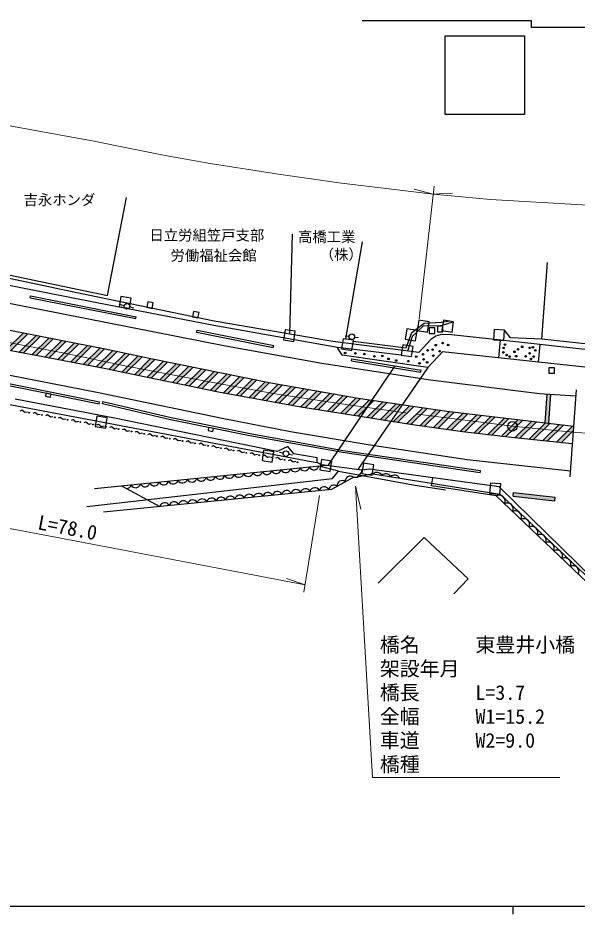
# Model space of a CAD drawing. Units: millimetres at full size, sheet at 1:1000; details may follow other scales. Extents: x 40000 to 680000, y 20000 to 380000.
# Drawn here: x 205903 to 276076, y 204000 to 316407 of the extents above; entities that cross this region are included whole.
import ezdxf
from ezdxf.enums import TextEntityAlignment as Align

# ---------------------------------------------------------------- set-up
doc = ezdxf.new("R2010")
doc.units = ezdxf.units.MM
doc.header["$LTSCALE"] = 1000
doc.linetypes.add('CHAIN', pattern=[18.5, 12, -1.5, 3.5, -1.5])
for name, color, linetype, lineweight in [('M-BGD', 7, 'Continuous', 25), ('M-BMK', 2, 'CHAIN', 13), ('M-BMK-SRVR', 3, 'Continuous', 25), ('M-STR-HTXT', 7, 'Continuous', 13), ('M-STR-STRC', 7, 'Continuous', 25), ('M-TTL-BAND', 7, 'Continuous', 25)]:
    doc.layers.add(name, color=color, linetype=linetype, lineweight=lineweight)
doc.layers.add('M-BMK-HTXT', color=7, linetype='Continuous')
doc.styles.add('ＭＳ ゴシック', font='')
doc.styles.get('ＭＳ ゴシック').set_extended_font_data('MS Gothic')

msp = doc.modelspace()

# ---------------------------------------------------------------- hatches: boundary and pattern name
at = {"layer": 'M-STR-STRC'}
for points in [[(207132, 276797), (206597, 276901), (204424, 274762), (204961, 274660)], [(208737, 276482), (208202, 276587), (206037, 274456), (206575, 274354)], [(210342, 276168), (209807, 276272), (207651, 274151), (208189, 274049)], [(211947, 275853), (211412, 275958), (209265, 273845), (209803, 273743)], [(213552, 275539), (213017, 275643), (210879, 273539), (211417, 273437)], [(215157, 275224), (214622, 275329), (212492, 273233), (213030, 273131)], [(216762, 274910), (216227, 275014), (214106, 272927), (214644, 272825)], [(218345, 274574), (217817, 274686), (215720, 272622), (216258, 272520)], [(219926, 274236), (219399, 274349), (217329, 272311), (217861, 272203)], [(221508, 273899), (220981, 274011), (218924, 271987), (219456, 271879)], [(223095, 273566), (222562, 273674), (220515, 271659), (221045, 271549)], [(224693, 273245), (224160, 273352), (222104, 271329), (222634, 271219)], [(226291, 272924), (225758, 273031), (223693, 270998), (224223, 270888)], [(227888, 272602), (227356, 272709), (225282, 270668), (225812, 270558)], [(229486, 272281), (228954, 272388), (226871, 270338), (227401, 270228)], [(231084, 271959), (230552, 272066), (228460, 270008), (228990, 269897)], [(232682, 271638), (232149, 271745), (230049, 269677), (230578, 269567)], [(234280, 271316), (233747, 271423), (231649, 269359), (232190, 269259)], [(235878, 270995), (235345, 271102), (233272, 269061), (233812, 268962)], [(237476, 270673), (236943, 270781), (234894, 268763), (235434, 268664)], [(239105, 270383), (238561, 270478), (236516, 268466), (237057, 268367)], [(240738, 270096), (240194, 270192), (238138, 268168), (238679, 268069)], [(242371, 269809), (241827, 269905), (239760, 267871), (240301, 267771)], [(244004, 269522), (243460, 269618), (241382, 267573), (241428, 267565), (241936, 267486)], [(245637, 269236), (245093, 269331), (243045, 267315), (243600, 267230)], [(247270, 268949), (246726, 269045), (244709, 267059), (245263, 266974)], [(248910, 268669), (248622, 268712), (248359, 268758), (246373, 266803), (246927, 266717)], [(272783, 269212), (272334, 269243), (272081, 265627), (272529, 265575)], [(250582, 268421), (250025, 268503), (248035, 266545), (248587, 266456)], [(252255, 268172), (251697, 268255), (249689, 266279), (250241, 266190)], [(253927, 267924), (253370, 268007), (251344, 266013), (251895, 265924)], [(255599, 267676), (255042, 267759), (252998, 265747), (253549, 265658)], [(257271, 267428), (256714, 267510), (254652, 265481), (255181, 265396), (255204, 265393)], [(258944, 267179), (258386, 267262), (256330, 265238), (256893, 265160)], [(260642, 266957), (260068, 267023), (258018, 265005), (258581, 264928)], [(262363, 266757), (261789, 266823), (259707, 264773), (260270, 264696)], [(264084, 266556), (263511, 266623), (261395, 264541), (261682, 264502), (261963, 264468)], [(265805, 266356), (265232, 266423), (263107, 264332), (263679, 264263)], [(267526, 266156), (266953, 266223), (264823, 264127), (265396, 264059)], [(269248, 265956), (268674, 266023), (266540, 263922), (267112, 263854)], [(270969, 265756), (270395, 265823), (268262, 263723), (268842, 263663)], [(272690, 265556), (272116, 265622), (270002, 263542), (270582, 263481)], [(274411, 265356), (273837, 265422), (271743, 263360), (272323, 263300)], [(275585, 264617), (275626, 265214), (275558, 265222), (273483, 263179), (274063, 263119)], [(268090, 256873), (268041, 256425), (273271, 255849), (273321, 256296)]]:
    msp.add_hatch(color=256, dxfattribs=at).paths.add_polyline_path(points)

# ---------------------------------------------------------------- linework, layer by layer
at = {"layer": 'M-BGD'}
for p, q in [((270366, 316023), (249086, 316023)), ((270366, 315191), (270366, 316023)), ((343367, 315191), (270366, 315191)), ((259509, 314154), (269460, 314154)), ((259509, 304305), (259509, 314154)), ((269460, 314154), (269460, 304305)), ((269460, 304305), (259509, 304305)), ((240015, 276739), (240348, 289272)), ((249103, 288315), (247033, 276119)), ((207442, 281305), (207491, 281550)), ((207442, 281305), (220715, 278686)), ((207491, 281550), (220763, 278931)), ((219246, 280307), (218780, 280409)), ((219930, 280158), (220396, 280056)), ((220715, 278686), (220763, 278931)), ((228328, 277011), (228378, 277256)), ((228328, 277011), (237952, 275056)), ((228378, 277256), (238002, 275301)), ((247463, 276453), (246989, 276507)), ((248159, 276374), (248633, 276320)), ((266441, 275978), (266201, 273770)), ((271416, 275440), (271177, 273231)), ((237952, 275056), (238002, 275301)), ((254015, 274126), (246028, 275074)), ((247754, 273399), (247794, 273646)), ((247754, 273399), (256480, 271979)), ((247794, 273646), (256520, 272225)), ((244839, 260248), (253229, 272761)), ((257342, 272543), (248555, 259753)), ((256480, 271979), (256520, 272225)), ((216134, 268224), (202254, 271027)), ((216084, 267979), (202205, 270782)), ((216084, 267979), (216134, 268224)), ((216503, 268001), (216560, 268244)), ((239203, 261813), (238732, 261891)), ((239894, 261698), (240365, 261619)), ((244615, 260278), (215495, 257353)), ((246145, 259575), (243660, 260182)), ((250463, 259216), (248511, 258793)), ((263900, 259335), (263936, 259582)), ((218923, 257697), (223704, 255141))]:
    msp.add_line(p, q, dxfattribs=at)
for points in [[(355926, 274024), (340983, 273205), (329338, 272884), (309916, 272990), (297237, 273548), (277813, 274749), (266866, 275932), (260307, 276641), (259038, 276716), (258366, 276497), (257702, 276088), (256209, 274426), (245428, 275817), (230528, 278353), (213309, 281920), (199224, 284901), (170802, 290228), (150528, 294300), (133021, 297766), (100333, 304498), (72726, 309832)], [(356006, 271696), (334500, 270759), (324671, 270625), (309116, 270825), (302677, 271041), (294064, 271403), (277845, 272508), (259190, 274530), (257342, 272543), (246613, 274106), (246028, 275074), (230501, 277814), (215615, 280693), (196253, 284519), (173681, 288979), (150433, 293572), (130068, 297608), (113019, 301105), (112088, 300690), (111365, 301570), (94571, 304736), (72573, 309080)], [(204731, 296863), (202505, 284643), (217161, 281585), (219530, 293892)], [(291947, 274663), (277863, 275430), (271665, 276100), (272344, 285746)], [(247979, 275860), (254637, 275022), (255325, 276964), (256868, 278109), (259029, 278238), (259941, 278381)], [(260584, 278282), (259578, 277963), (258762, 277729), (256806, 277793), (255385, 276460), (254783, 274610)], [(271665, 276100), (267729, 276298), (266960, 277229)], [(150516, 251969), (150074, 262033), (152233, 268611), (153485, 270209), (154569, 271261), (156100, 272450), (157660, 273422), (159442, 274211), (161694, 274781), (163669, 274983), (165796, 275034), (168673, 274831), (171335, 273584), (177275, 272459), (178835, 273075), (196650, 269483), (242702, 260786), (243441, 260647)], [(282118, 242127), (266285, 257595), (250041, 259791), (249048, 259687), (243987, 260361), (243441, 260642), (243441, 261221), (240520, 261720), (239787, 262670), (238445, 262016), (218016, 266223), (205572, 268596)], [(263900, 259335), (246673, 261879), (235006, 264005), (225063, 266001), (216503, 268001)], [(263936, 259582), (246713, 262126), (235053, 264250), (225116, 266245), (216560, 268244)], [(207101, 266975), (206788, 266908), (206415, 267196), (206159, 267096)], [(208703, 266679), (208390, 266611), (208018, 266900), (207761, 266799)], [(210306, 266383), (209993, 266315), (209620, 266603), (209364, 266503)], [(211909, 266086), (211596, 266018), (211223, 266307), (210967, 266207)], [(213512, 265790), (213199, 265722), (212826, 266011), (212569, 265910)], [(215114, 265493), (214801, 265426), (214429, 265714), (214172, 265614)], [(216717, 265197), (216404, 265129), (216031, 265418), (215775, 265317)], [(218320, 264900), (218007, 264833), (217634, 265121), (217378, 265021)], [(219923, 264604), (219610, 264536), (219237, 264825), (218980, 264724)], [(221525, 264308), (221212, 264240), (220840, 264529), (220583, 264428)], [(223128, 264011), (222815, 263944), (222442, 264232), (222186, 264132)], [(224731, 263715), (224418, 263647), (224045, 263936), (223789, 263835)], [(226334, 263418), (226021, 263351), (225648, 263639), (225391, 263539)], [(227936, 263122), (227623, 263054), (227251, 263343), (226994, 263242)], [(229539, 262826), (229226, 262758), (228853, 263047), (228597, 262946)], [(231142, 262529), (230829, 262462), (230456, 262750), (230200, 262650)], [(232745, 262233), (232432, 262165), (232059, 262454), (231802, 262353)], [(234347, 261936), (234034, 261869), (233662, 262157), (233405, 262057)], [(235950, 261640), (235637, 261572), (235264, 261861), (235008, 261760)], [(237553, 261344), (237240, 261276), (236867, 261565), (236611, 261464)], [(239156, 261047), (238843, 260980), (238470, 261268), (238213, 261168)], [(240758, 260751), (240445, 260683), (240072, 260972), (239816, 260871)], [(216637, 254436), (245278, 257296), (248023, 258793), (248511, 258793), (249053, 259442), (249053, 259688)], [(214566, 255132), (245392, 258645), (246145, 259575), (255523, 257851), (259549, 257201)], [(250463, 259216), (266443, 256683), (281899, 241999)], [(280841, 242232), (265929, 256443), (257811, 257716), (257968, 258719)], [(251101, 245509), (256874, 251233), (262386, 246042), (260628, 244175)]]:
    msp.add_lwpolyline(points, dxfattribs=at)
for points in [[(218612, 280183), (219897, 279984), (220096, 281268), (218811, 281467)], [(222063, 280106), (222749, 279964), (222891, 280650), (222205, 280792)], [(227805, 278917), (228491, 278775), (228633, 279461), (227947, 279603)], [(256026, 277195), (257311, 276997), (257510, 278281), (256225, 278480)], [(258538, 277036), (259238, 277036), (259238, 277736), (258538, 277736)], [(259100, 277196), (260385, 276997), (260584, 278282), (259299, 278481)], [(239230, 276011), (240515, 275813), (240714, 277097), (239429, 277296)], [(254518, 276109), (255803, 275910), (256002, 277195), (254717, 277394)], [(257523, 276816), (258223, 276816), (258223, 277516), (257523, 277516)], [(265569, 276027), (266866, 275932), (266960, 277229), (265664, 277323)], [(246513, 274884), (247797, 274685), (247996, 275970), (246712, 276169)], [(254015, 274126), (255300, 273927), (255498, 275211), (254214, 275410)], [(272546, 271834), (273246, 271834), (273246, 272534), (272546, 272534)], [(209365, 268952), (209977, 268829), (210052, 269197), (209439, 269321)], [(215615, 265156), (216900, 264957), (217099, 266242), (215814, 266441)], [(229758, 264674), (230371, 264551), (230445, 264920), (229832, 265043)], [(236538, 260894), (237823, 260695), (238022, 261979), (236737, 262178)], [(243793, 259725), (245078, 259526), (245277, 260811), (243992, 261010)], [(249082, 259259), (250367, 259060), (250566, 260345), (249281, 260544)], [(265096, 256756), (266392, 256662), (266487, 257958), (265190, 258053)]]:
    msp.add_lwpolyline(points, close=True, dxfattribs=at)
for centre, radius in [((219588, 280233), 350), ((247811, 276414), 350), ((258350, 275357), 100), ((259199, 275618), 100), ((259901, 275389), 100), ((267031, 275439), 100), ((246967, 274378), 100), ((248256, 274329), 100), ((249366, 274247), 100), ((256751, 274215), 100), ((257322, 274705), 100), ((257942, 274802), 100), ((258840, 274607), 100), ((266816, 274446), 100), ((266866, 275009), 100), ((268225, 274529), 100), ((268672, 274827), 100), ((269186, 275158), 100), ((270114, 275025), 100), ((270114, 274347), 100), ((270528, 275091), 100), ((270827, 274711), 100), ((250639, 273954), 100), ((251625, 274003), 100), ((252409, 273645), 100), ((253372, 273433), 100), ((254906, 273351), 100), ((255885, 273906), 100), ((256294, 273090), 100), ((256816, 273580), 100), ((257257, 273205), 100), ((258040, 274052), 100), ((267230, 274115), 100), ((267611, 273933), 100), ((268424, 273982), 100), ((269617, 273949), 100), ((270280, 273635), 100), ((270628, 273933), 100), ((207321, 266896), 50), ((208924, 266599), 50), ((210527, 266303), 50), ((212129, 266007), 50), ((213732, 265710), 50), ((215335, 265414), 50), ((216938, 265117), 50), ((218540, 264821), 50), ((220143, 264525), 50), ((221746, 264228), 50), ((223349, 263932), 50), ((224951, 263635), 50), ((226554, 263339), 50), ((228157, 263043), 50), ((229760, 262746), 50), ((231362, 262450), 50), ((232965, 262153), 50), ((239549, 261755), 350), ((234568, 261857), 50), ((236171, 261560), 50), ((237773, 261264), 50), ((239376, 260968), 50), ((240979, 260671), 50)]:
    msp.add_circle(centre, radius, dxfattribs=at)
for centre, radius, start, end in [((238335, 259893), 641, 208.23071, 343.24035), ((239513, 260012), 641, 208.23071, 343.24035), ((240691, 260130), 641, 208.23071, 343.24035), ((241869, 260248), 641, 208.23071, 343.24035), ((243046, 260367), 641, 208.23071, 343.24035), ((227733, 258828), 641, 208.23071, 343.24035), ((228911, 258947), 641, 208.23071, 343.24035), ((230089, 259065), 641, 208.23071, 343.24035), ((231267, 259183), 641, 208.23071, 343.24035), ((232445, 259302), 641, 208.23071, 343.24035), ((233623, 259420), 641, 208.23071, 343.24035), ((234801, 259538), 641, 208.23071, 343.24035), ((235979, 259657), 641, 208.23071, 343.24035), ((237157, 259775), 641, 208.23071, 343.24035), ((247621, 258294), 641, 51.09089, 186.10052), ((250945, 258671), 728, 30.47447, 131.51545), ((252054, 258495), 728, 30.47447, 131.51545), ((253163, 258320), 728, 30.47447, 131.51545), ((219487, 258000), 641, 275.52185, 343.24035), ((220665, 258119), 641, 208.23071, 343.24035), ((221843, 258237), 641, 208.23071, 343.24035), ((223021, 258355), 641, 208.23071, 343.24035), ((224199, 258473), 641, 208.23071, 343.24035), ((225377, 258592), 641, 208.23071, 343.24035), ((226555, 258710), 641, 208.23071, 343.24035), ((243166, 256839), 641, 28.19852, 163.20816), ((244344, 256956), 641, 28.19852, 163.20816), ((245542, 257161), 641, 51.09089, 171.1771), ((246582, 257728), 641, 51.09089, 186.10052), ((231386, 255662), 641, 28.19852, 163.20816), ((232564, 255780), 641, 28.19852, 163.20816), ((233742, 255898), 641, 28.19852, 163.20816), ((234920, 256015), 641, 28.19852, 163.20816), ((236098, 256133), 641, 28.19852, 163.20816), ((237276, 256251), 641, 28.19852, 163.20816), ((238454, 256368), 641, 28.19852, 163.20816), ((239632, 256486), 641, 28.19852, 163.20816), ((240810, 256603), 641, 28.19852, 163.20816), ((241988, 256721), 641, 28.19852, 163.20816), ((266297, 255798), 743, 333.12052, 119.63276), ((224318, 254956), 641, 28.19852, 163.20816), ((225496, 255074), 641, 28.19852, 163.20816), ((226674, 255192), 641, 28.19852, 163.20816), ((227852, 255309), 641, 28.19852, 163.20816), ((229030, 255427), 641, 28.19852, 163.20816), ((230208, 255545), 641, 28.19852, 163.20816), ((267327, 254816), 743, 333.12052, 119.63276), ((268357, 253834), 743, 333.12052, 119.63276), ((269387, 252852), 743, 333.12052, 119.63276), ((270418, 251870), 743, 333.12052, 119.63276), ((271448, 250888), 743, 333.12052, 119.63276), ((272478, 249906), 743, 333.12052, 119.63276), ((273508, 248925), 743, 333.12052, 119.63276), ((274539, 247943), 743, 333.12052, 119.63276), ((275569, 246961), 743, 333.12052, 119.63276)]:
    msp.add_arc(centre, radius, start, end, dxfattribs=at)
at = {"layer": 'M-BMK'}
msp.add_lwpolyline([(283962, 263755), (273746, 264628), (267962, 265188), (254243, 266915), (247353, 267868), (238433, 269218), (229886, 270745), (219323, 272780), (211752, 274356), (201352, 276355), (169349, 282787), (147078, 287263), (138117, 289096), (114423, 293674), (71236, 302496)], dxfattribs=at)
at = {"layer": 'M-BMK-SRVR'}
msp.add_circle((267962, 265188), 600, dxfattribs=at)
at = {"layer": 'M-STR-HTXT'}
for p, q in [((258005, 294295), (255632, 294923)), ((256243, 278673), (258121, 295320)), ((258005, 294295), (260457, 294410)), ((248263, 257667), (250400, 221151)), ((248263, 257667), (248943, 254783)), ((243738, 256500), (241782, 244380)), ((241932, 245309), (239608, 246099)), ((250400, 221151), (273913, 221151))]:
    msp.add_line(p, q, dxfattribs=at)
for points in [[(258005, 294295), (246524, 295667), (238618, 296789), (230028, 298135), (224368, 299149), (218312, 300359), (215244, 300985), (211744, 301632), (202333, 303345), (195550, 304704), (181656, 307282), (156847, 312016), (130069, 317088), (106203, 321622), (91682, 324321), (76344, 327213)], [(562693, 319764), (543168, 317641), (523857, 315450), (504666, 313197), (488157, 311249), (466528, 308697), (445212, 306196), (428034, 304155), (402733, 301068), (379068, 298238), (342864, 294412), (331543, 293679), (323371, 293249), (315485, 293007), (301322, 292672), (296523, 292688), (287452, 292650), (276716, 292963), (265195, 293626), (258005, 294295)], [(164063, 259907), (184184, 256255), (209737, 251443), (241932, 245309)]]:
    msp.add_lwpolyline(points, dxfattribs=at)
at = {"layer": 'M-STR-STRC'}
for p, q in [((204424, 274762), (206597, 276901)), ((204961, 274660), (207132, 276797)), ((206037, 274456), (208202, 276587)), ((206575, 274354), (208737, 276482)), ((207651, 274151), (209807, 276272)), ((208189, 274049), (210342, 276168)), ((209265, 273845), (211412, 275958)), ((209803, 273743), (211947, 275853)), ((210879, 273539), (213017, 275643)), ((211417, 273437), (213552, 275539)), ((212492, 273233), (214622, 275329)), ((213030, 273131), (215157, 275224)), ((214106, 272927), (216227, 275014)), ((214644, 272825), (216762, 274910)), ((215720, 272622), (217817, 274686)), ((216258, 272520), (218345, 274574)), ((217329, 272311), (219399, 274349)), ((217861, 272203), (219926, 274236)), ((218924, 271987), (220981, 274011)), ((219456, 271879), (221508, 273899)), ((220515, 271659), (222562, 273674)), ((221045, 271549), (223095, 273566)), ((222104, 271329), (224160, 273352)), ((222634, 271219), (224693, 273245)), ((223693, 270998), (225758, 273031)), ((224223, 270888), (226291, 272924)), ((225282, 270668), (227356, 272709)), ((225812, 270558), (227888, 272602)), ((226871, 270338), (228954, 272388)), ((227401, 270228), (229486, 272281)), ((228460, 270008), (230552, 272066)), ((228990, 269897), (231084, 271959)), ((230049, 269677), (232149, 271745)), ((230578, 269567), (232682, 271638)), ((231649, 269359), (233747, 271423)), ((232190, 269259), (234280, 271316)), ((233272, 269061), (235345, 271102)), ((233812, 268962), (235878, 270995)), ((234894, 268763), (236943, 270781)), ((235434, 268664), (237476, 270673)), ((236516, 268466), (238561, 270478)), ((237057, 268367), (239105, 270383)), ((238138, 268168), (240194, 270192)), ((238679, 268069), (240738, 270096)), ((239760, 267871), (241827, 269905)), ((240301, 267771), (242371, 269809)), ((241382, 267573), (243460, 269618)), ((241936, 267486), (244004, 269522)), ((243045, 267315), (245093, 269331)), ((243600, 267230), (245637, 269236)), ((244709, 267059), (246726, 269045)), ((245263, 266974), (247270, 268949)), ((246373, 266803), (248359, 268758)), ((246927, 266717), (248910, 268669)), ((272081, 265627), (272334, 269243)), ((272529, 265575), (272783, 269212)), ((275944, 269764), (275181, 258835)), ((248035, 266545), (250025, 268503)), ((248587, 266456), (250582, 268421)), ((249689, 266279), (251697, 268255)), ((250241, 266190), (252255, 268172)), ((251344, 266013), (253370, 268007)), ((251895, 265924), (253927, 267924)), ((252998, 265747), (255042, 267759)), ((253549, 265658), (255599, 267676)), ((254652, 265481), (256714, 267510)), ((255204, 265393), (257271, 267428)), ((256330, 265238), (258386, 267262)), ((256893, 265160), (258944, 267179)), ((258018, 265005), (260068, 267023)), ((258581, 264928), (260642, 266957)), ((259707, 264773), (261789, 266823)), ((260270, 264696), (262363, 266757)), ((261395, 264541), (263511, 266623)), ((261963, 264468), (264084, 266556)), ((263107, 264332), (265232, 266423)), ((263679, 264263), (265805, 266356)), ((264823, 264127), (266953, 266223)), ((265396, 264059), (267526, 266156)), ((266540, 263922), (268674, 266023)), ((267112, 263854), (269248, 265956)), ((268262, 263723), (270395, 265823)), ((268842, 263663), (270969, 265756)), ((270002, 263542), (272116, 265622)), ((270582, 263481), (272690, 265556)), ((271743, 263360), (273837, 265422)), ((272323, 263300), (274411, 265356)), ((273483, 263179), (275558, 265222)), ((274063, 263119), (275585, 264617)), ((268041, 256425), (268090, 256873)), ((268041, 256425), (273271, 255849)), ((268090, 256873), (273321, 256296)), ((273271, 255849), (273321, 256296))]:
    msp.add_line(p, q, dxfattribs=at)
for points in [[(156829, 290097), (180561, 285450), (205641, 280457), (231763, 275338), (244036, 273115), (257669, 271029), (271376, 269310), (275890, 268995)], [(156174, 286982), (172300, 283655), (197140, 278754), (216850, 274892), (222584, 273669), (237651, 270638), (248622, 268712), (259727, 267063), (275626, 265214)], [(275470, 262972), (267826, 263769), (261682, 264502), (255181, 265396), (247762, 266588), (241428, 267565), (231074, 269464), (219514, 271867), (216917, 272395), (208836, 273926), (194538, 276635), (177995, 280021), (167367, 282076), (155620, 284347)], [(275233, 259576), (262296, 260973), (249845, 262876), (240098, 264506), (231545, 266144), (216020, 269386), (202721, 271993), (187406, 274976), (172644, 277851), (168613, 278792), (164599, 278752), (160900, 278464), (158299, 278049), (156085, 277372), (153919, 276254)]]:
    msp.add_lwpolyline(points, dxfattribs=at)
at = {"layer": 'M-TTL-BAND'}
for p, q in [((40000, 205000), (579000, 205000)), ((268000, 205000), (268000, 204000))]:
    msp.add_line(p, q, dxfattribs=at)

# ---------------------------------------------------------------- texts
at = {"layer": 'M-BMK-HTXT', "style": 'ＭＳ ゴシック'}
for s, height, p in [('吉永ホンダ', 1320, (206611, 292533)), ('日立労組笠戸支部', 1320, (222417, 288093)), ('高橋工業', 1320, (241059, 287896)), ('労働福祉会館', 1320, (225057, 285554)), ('（株）', 1320, (243780, 285683)), ('橋名', 1833, (251322, 236320)), ('東豊井小橋', 1833, (263322, 236320)), ('架設年月', 1833, (251322, 233320)), ('橋長', 1833, (251322, 230320)), ('L=3.7', 1833, (263322, 230320)), ('全幅', 1833, (251322, 227320)), ('W1=15.2', 1833, (263322, 227320)), ('車道', 1833, (251322, 224320)), ('W2=9.0', 1833, (263322, 224320)), ('橋種', 1833, (251322, 221320))]:
    msp.add_text(s, height=height, dxfattribs=at).set_placement(p, align=Align.BOTTOM_LEFT)
at = {"layer": 'M-STR-HTXT', "style": 'ＭＳ ゴシック'}
msp.add_text('L=78.0', height=1833, rotation=349.335, dxfattribs=at).set_placement((208191, 251734), align=Align.BOTTOM_LEFT)

doc.saveas('drawing.dxf')
